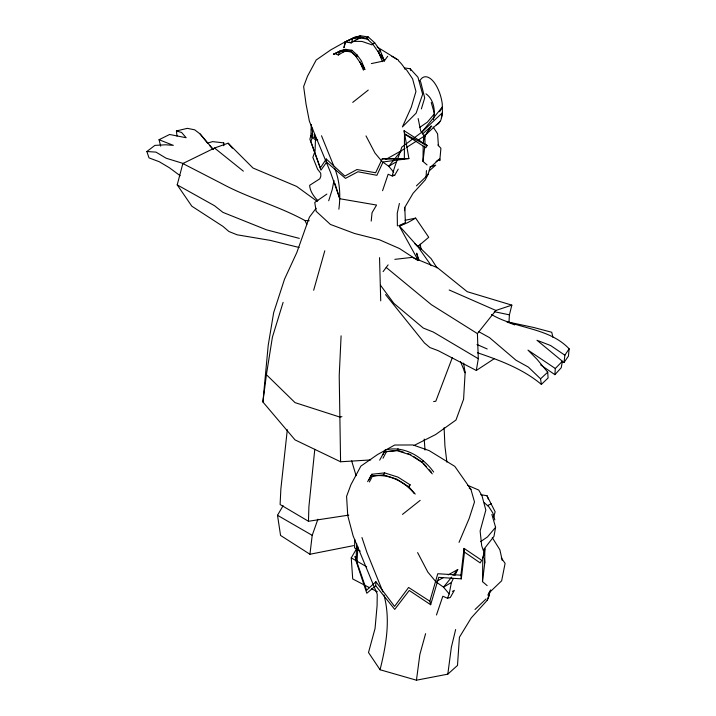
<?xml version="1.0" encoding="UTF-8"?>
<svg xmlns="http://www.w3.org/2000/svg" width="716" height="716" viewBox="0 0 716 716"><rect width="100%" height="100%" fill="white"/><g stroke="black" fill="none" stroke-linecap="round" stroke-linejoin="round"><path stroke-width="1.07" d="M424.973 144.927L424.991 134.536M487.157 585.625L482.503 581.643L484.768 562.857L484.795 548.644L484.356 550.729M427.067 164.931L422.977 161.431L423.183 146.162M423.21 143.979L424.337 135.548M482.503 581.643L482.808 558.041L483.909 552.824M354.778 539.506L354.572 547.892L360.255 551.096M404.11 130.697L404.486 133.955L425.805 147.773L427.184 145.518L404.11 130.697L408.899 158.567L382.272 158.773L375.632 172.753L356.953 169.531L344.888 176.073L326.254 159.006L320.347 167.857L309.867 139.181L310.95 135.405L311.254 124.521M348.79 515.108L308.462 521.266L308.909 506.651L314.789 449.317M357.839 546.666L357.024 562.212L356.183 558.686L356.64 543.471M326.254 159.006L326.621 162.174L320.938 170.166L310.825 141.383L312.23 137.982L312.552 128.083M341.102 335.84L339.214 375.748L340.583 461.766L370.718 459.932M464.469 552.099L480.159 562.883L481.725 560.315L464.04 548.393L464.469 552.099L461.292 578.859L438.711 577.356L430.665 604.725L409.239 590.467L394.731 609.388L375.703 585.697L375.9 581.723L366.601 590.253L354.966 556.52L356.183 558.686M404.594 210.656L404.791 207.371L413.096 193.257L425.223 179.931L428.526 173.576M508.951 322.665L509.416 314.843L511.842 305.132L467.217 291.698L437.485 267.73L412.3 257.357L394.856 259.353M416.408 185.865L426.083 176.619L426.45 170.569M540.643 364.909L554.909 374.674L555.303 368.498L562.382 361.249L536.982 340.279L550.622 345.533L564.852 355.208L564.056 362.394L562.132 361.455M482.808 558.041L484.41 553.549L484.795 548.644M340.583 461.766L295.019 439.884L262.906 401.998L268.205 345.336L273.664 312.632L284.538 279.15L296.863 252.426L309.393 217.163L316.105 208.284M334.623 168.135C339.867 181.085 340.718 195.441 338.865 209.197M491.445 314.494C516.075 329.154 548.456 327.114 569.148 348.799L568.432 356.138L564.056 362.394M371.21 221.092L372.051 212.661L376.571 205.053L339.796 198.744L330.559 172.449L309.41 121.317L306.072 104.276L303.638 86.564L307.477 76.263L316.195 60.01L330.801 49.86L345.873 41.483L345.139 41.975L343.904 47.748L345.542 42.53M461.292 578.859L460.898 575.172L464.04 548.393M353.561 545.637L309.939 554.256L312.212 535.335L317.904 519.225M422.977 161.431L424.839 146.028M262.906 401.998L266.415 374.692L272.402 337.173L283.115 302.358M459.028 542.361L469.177 518.447L474.502 501.952L470.922 489.359L454.803 466.376L429.188 450.615L413.016 444.958L394.677 445.03L377.511 454.57L360.864 466.125L350.947 484.642L346.58 496.376L347.752 515.627L353.14 535.953L377.234 594.199L377.09 605.664L375.05 628.514L368.507 652.527L380.062 669.746L416.444 680.2L447.813 674.159L451.357 647.282L455.645 629.543M416.444 680.2L419.871 654.388L425.599 633.669M382.568 190.707L388.144 174.248L392.279 175.993C394.23 165.924 398.866 156.822 401.765 147.183L421.635 132.308L442.434 112.734L442.264 103.883A24.729 11.375 76.3 0 0 432.303 80.29A24.729 11.375 76.3 0 0 419.818 80.944M287.313 429.707L280.869 488.903L280.108 504.52L308.462 521.266M385.557 294.589L424.445 342.955L429.931 347.564L438.21 350.67L476.319 370.458L478.297 358.707L477.411 333.611L495.866 310.449L511.842 305.132M441.566 117.728L442.434 112.734L440.931 119.984L438.917 123.188A24.729 11.375 76.3 0 1 436.312 124.87M562.382 361.249L561.255 367.702L554.909 374.674M433.404 119.688C435.623 110.801 433.824 99.408 425.993 93.814M491.901 514.482L495.588 527.316L493.977 536.365L483.39 549.897M333.987 180.468L332.197 189.651L328.707 200.766M436.474 614.99L442.819 596.24L447.527 598.236L449.174 593.913L451.402 582.502L453.353 578.51M380.062 669.746C386.103 645.429 390.739 619.68 383.937 594.996M399.403 203.478L397.246 213.216L397.389 225.952M299.109 247.485L270.442 240.406L237.139 234.812L228.932 231.519L223.007 226.426L191.825 206.199L177.21 184.871L182.849 163.543L214.54 148.024L228.153 143.191L253.008 168.027L296.666 186.429L317.26 201.42M335.07 53.718L333.441 54.291L341.165 50.541L345.801 49.35L351.923 50.263L357.06 54.926L361.41 60.896L364.829 69.398L363.46 69.676M447.813 674.159L457.497 665.433L459.421 637.249L471.244 617.89L487.229 600.285L490.684 589.948L488.419 593.752M313.662 290.266L324.787 250.788M493.673 516.997L495.141 511.797L486.996 495.732L480.74 494.675M430.665 604.725L429.851 601.225L437.771 573.731L460.898 575.172M421.375 108.922L424.704 97.904L420.731 82.072L419.272 80.631M335.894 54.04L338.355 54.998L339.599 51.445L341.165 50.541L344.226 50.263L350.312 51.185L355.458 55.857L364.829 69.398L361.866 63.617M367.568 38.834C363.128 37.205 357.159 35.693 352.836 38.413L351.279 42.862L345.139 41.975L354.796 37.277L360.587 35.8L368.239 36.937L374.665 42.772L380.098 50.227L384.376 60.851L371.344 63.59M423.254 140.712L424.66 136.756L431.005 126.052M452.324 357.651L435.811 401.22L433.627 401.578M487.229 600.285L489.476 595.103L489.252 592.884M454.821 575.512L457.757 569.524L448.243 574.85M367.63 481.653L371.881 474.252L384.644 472.891L398.015 477.142L410.125 484.83L408.773 486.755L415.244 494.076M369.08 479.783L371.881 474.252M379.677 460.146L385.289 450.006C404.227 445.137 422.887 457.148 433.672 472.05M382.953 454.615L385.289 450.006M369.375 481.957L372.347 476.301C388.072 473.025 404.433 481.51 414.26 493.566M383.015 458.24L386.479 451.644L397.836 450.337M383.848 451.894L396.933 450.624L398.051 448.655M392.279 175.993L394.668 175.375L398.239 169.11M370.414 476.149L383.499 474.878L384.644 472.891M309.939 554.256L280.565 535.443L277.504 515.296L283.097 505.693M369.492 587.684L352.711 578.949L351.252 557.88L356.282 549.226M439.597 111.714L442.461 106.935L421.635 132.308M340.046 52.322L341.165 50.541L343.528 51.901L345.801 51.167L351.923 52.08M564.852 355.208L569.148 348.799M432.276 473.876L422.207 462.5L423.532 460.585M368.239 36.937L366.225 38.091L372.66 43.927L384.376 60.851L387.687 56.278M408.487 487.095L410.125 484.83M383.114 271.624L388.099 264.893M426.083 176.619L428.213 173.89L430.065 167.651L439.669 158.907L439.785 160.679L440.904 148.328L437.968 144.954M404.934 148.454L401.255 150.79L388.761 166.282L393.719 172.198M451.662 577.087L443.526 587.174L449.174 593.913M453.013 575.404L457.757 569.524M495.588 527.316L487.48 536.928L480.561 541.672M489.663 592.329L501.648 580.792L505.102 563.358L501.281 557.925M475.012 609.486L486.039 598.952M477.42 352.728C499.947 360.399 522.94 368.892 541.368 384.403L548.089 377.994L547.722 372.177L536.937 359.181L527.978 350.115L555.303 368.498M439.928 121.586L425.85 134.653L431.506 126.132L422.664 133.82M541.368 384.403L540.553 378.818L547.722 372.177M429.269 170.811L435.731 165.145L429.949 166.9M375.703 585.697L366.798 593.26L355.548 559.5L357.024 562.212M352.728 102.388L368.257 90.073M402.49 514.401L420.167 500.368M180.172 175.733L169.441 167.786L159.265 161.735L149.009 157.878L146.852 151.515L154.898 145.384L165.602 144.793L173.326 145.348L159.041 139.718L160.697 146.162M436.08 161.548L439.669 158.907M326.854 194.09L314.763 202.449L316.177 211.318L330.389 224.43L354.617 233.514L379.355 239.744L399.447 248.515L417.562 260.311M419.836 127.323L427.354 122.168L434.469 113.737L431.229 102.46M476.319 370.458L494.344 358.627M406.778 147.281L415.978 141.437M418.744 139.683L424.266 136.183M338.355 54.998L343.528 51.901L344.226 50.263L345.801 49.35M395.68 162.183L388.761 166.282L382.89 162.129M451.402 582.502L443.526 587.174L436.733 582.368M360.587 35.8L352.836 38.413L345.139 41.975L354.796 37.277M350.312 51.185L351.923 50.263M372.66 43.927L374.665 42.772M357.06 54.926L355.458 55.857L357.06 56.743L352.657 52.742M382.532 61.674L378.155 51.346L380.098 50.227L380.098 51.74M385.835 159.417L401.255 150.79M436.832 581.231L443.49 577.508M335.938 53.27L341.165 50.541M452.405 591.371L454.32 590.396L450.257 597.529L447.527 598.236M414 445.495L435.623 434.567L455.985 420.024L463.592 399.242L465.123 372.776L463.628 363.119M159.041 139.718L169.602 134.483L186.178 137.74L181.622 132.487L176.404 130.947L177.031 136.085M399.403 226.014L405.399 223.034L404.791 207.371M487.381 505.657L491.319 503.778M333.441 54.291L339.599 51.445L344.226 50.263L345.801 51.167M431.318 265.717L417.786 246.564L428.741 237.273L415.656 218.103L407.878 222.551L401.211 225.388M417.947 259.944L399.045 225.603L404.835 223.043M368.239 39.201L360.587 38.073L357.749 38.986L351.279 42.862L349.229 42.056M176.404 130.947L187.315 128.352L194.671 129.811L200.113 133.964L213.073 149.232M405.059 220.304L415.656 218.103M341.944 416.676L339.76 417.034L295.019 402.616L266.415 374.692M408.899 158.567L383.096 161.959L376.876 175.304L357.964 171.759L345.47 178.374L326.621 162.174M382.272 158.773L404.352 158.988L404.486 133.955L427.184 145.518M352.46 41.322L361.974 41.43L372.096 44.893M182.849 163.543L221.853 183.645C248.461 198.09 278.3 205.868 304.926 220.519L309.214 220.698M146.852 151.515L155.972 152.114L166.157 158.236L183.761 163.633M223.866 145.008L223.678 142.86L212.562 141.616L207.586 143.137L200.113 133.964M352.836 38.413L357.749 38.986L358.618 36.937L360.587 38.073M404.406 67.886L410.205 68.772L417.983 77.256L422.646 94.261L416.13 113.155L402.374 126.947L411.279 107.239L415.951 91.469L412.604 78.841L406.446 69.747L404.54 68.852M392.493 174.999L394.668 175.375M494.308 311.693L509.416 314.843M299.324 238.383L266.522 229.836L222.882 212.348L214.523 205.725L177.21 184.871M396.933 450.624L410.205 454.839L422.207 462.5M383.499 474.878L396.762 479.102L408.773 486.755M398.839 450.668L403.842 452.333M407.851 453.667L410.859 454.66M514.75 324.903L506.472 321.663L533.715 327.489L551.75 332.278L552.904 337.245M467.521 485.251L478.736 490.066L481.949 495.597L485.833 510.069L480.132 531.012L481.689 545.798L484.41 553.549M449.165 289.98L495.866 310.449M477.017 344.503L487.193 348.978M371.47 588.713L377.395 591.792M478.906 331.75L489.529 337.648L516.003 360.22L528.381 367.12L540.553 378.818M277.504 515.296L312.212 535.335M351.252 557.88L366.673 566.786M478.297 358.707L433.386 332.09L423.317 328.071L393.863 303.36L380.491 285.245M377.108 46.97L398.66 60.225M477.411 333.611L431.435 304.73L386.228 267.453M429.851 601.225L408.594 587.478L394.552 606.398L375.9 581.723M413.571 456.459L421.715 461.838M469.222 488.106L470.922 489.359M214.54 148.024L243.35 171.151M484.302 502.757L488.724 506.624L492.832 512.96L494.828 519.905M414.654 243.556L417.786 246.564L399.045 225.603M417.589 245.382L431.157 258.7L437.011 267.9M317.823 200.632C313.769 196.506 310.019 191.279 309.625 185.337L319.828 178.794L320.866 176.127L320.679 173.165L317.564 169.182L312.865 157.404L315.085 150.995L315.461 139.602M423.344 463.243L426.226 466.474M429.108 469.714L431.274 472.139M209.69 145.545L213.198 149.554M228.153 143.191L232.369 148.203M382.049 161.539L374.96 153.009L366.01 135.915M435.883 581.768L427.81 572.057L417.607 552.582M424.66 136.756L420.668 130.885L418.162 118.552M433.073 126.902L437.592 133.794L438.416 145.804M492.259 537.6L499.866 549.745L502.265 560.485M487.856 594.71L488.455 595.837M378.155 51.346L381.458 57.71M362.77 67.411L359.862 61.791L363.361 70.052M381.046 54.353L384.376 60.851M464.129 370.834L465.123 372.776L460.504 361.58M310.95 135.405L312.23 137.982M304.926 220.519L306.833 224.341M321.502 135.763L333.799 166.094M382.935 591.944L366.914 552.412L361.956 537.528M486.996 495.732L488.482 499.5M410.205 68.772L410.895 70.633M419.12 260.472L416.658 253.169L418.242 259.935M334.954 183.52L339.796 198.744M351.663 460.889L356.103 475.692M420.194 244.075L421.142 249.481M484.365 558.552L484.768 562.857M424.203 439.087L425.027 450.069M444.099 427.685L444.94 446.166L446.874 462.115M379.534 257.662L380.724 300.836M223.678 142.86L223.732 145.715M391.912 56.43A24.308 17.676 59.8 0 1 396.852 59.446M398.4 60.735A24.308 17.676 59.8 0 1 404.388 67.966M313.026 134.841A6.587 5.191 -38.2 0 1 312.024 133.919M311.308 129.829A6.587 5.191 -38.2 0 1 311.881 128.343M316.338 139.056A6.587 5.191 -38.2 0 1 314.619 134.044M316.033 138.099A2.578 0.958 21 0 1 314.718 135.995M317.77 140.032A2.578 0.958 21 0 1 314.333 139.002A2.578 0.958 21 0 1 314.145 137.499"/></g></svg>
